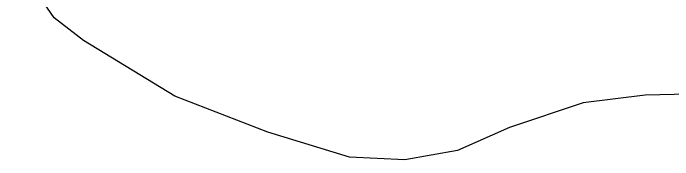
# Model space of a CAD drawing. Extents: x -8864 to 13231, y -7697 to 8949.
# Drawn here: x -5206 to -4968.5, y 1670.8 to 1723.8 of the extents above; entities that cross this region are included whole.
import ezdxf

# ---------------------------------------------------------------- set-up
doc = ezdxf.new("R2010")
doc.units = 0
doc.layers.add('OSM_HIGHWAY_RESIDENTIAL', color=8, linetype='CONTINUOUS')

msp = doc.modelspace()

# ---------------------------------------------------------------- linework, layer by layer
at = {"layer": 'OSM_HIGHWAY_RESIDENTIAL'}
for p, q in [((-5191.286941, 1722.064709), (-5206.04192, 1743.914513)), ((-5180.750952, 1713.925241), (-5191.286941, 1722.064709)), ((-5147.879586, 1693.865676), (-5180.750952, 1713.925241)), ((-5114.303778, 1680.800272), (-5147.879586, 1693.865676)), ((-4978.430869, 1694.121424), (-5000.819845, 1691.419388)), ((-4947.833622, 1694.922028), (-4978.430869, 1694.121424)), ((-5000.819845, 1691.419388), (-5027.282329, 1682.490435)), ((-5027.282329, 1682.490435), (-5046.026588, 1674.228652)), ((-5084.901018, 1671.804603), (-5114.303778, 1680.800272)), ((-5046.026588, 1674.228652), (-5065.046498, 1670.837207)), ((-5065.046498, 1670.837207), (-5084.901018, 1671.804603))]:
    msp.add_line(p, q, dxfattribs=at)

doc.saveas('drawing.dxf')
